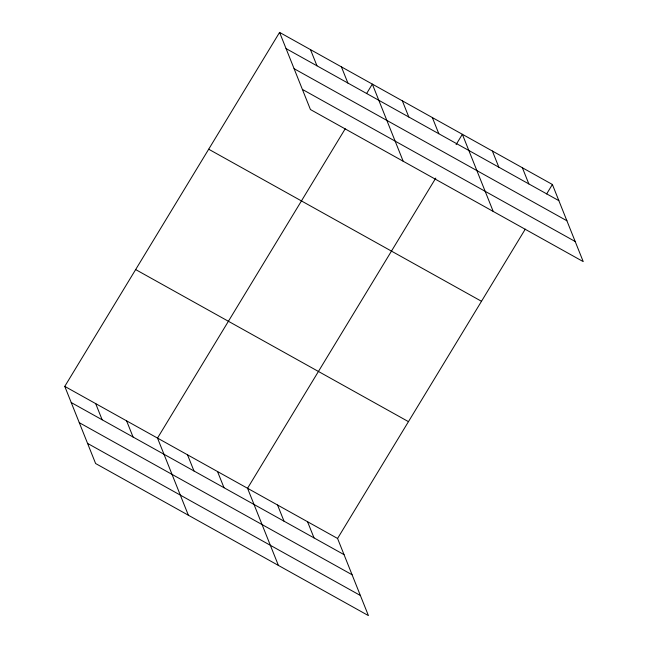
<?xml version="1.0" encoding="UTF-8"?>
<svg xmlns="http://www.w3.org/2000/svg" width="648" height="648" viewBox="0 0 648 648"><rect width="100%" height="100%" fill="white"/><g stroke="black" fill="none" stroke-linecap="round" stroke-linejoin="round"><path stroke-width="0.97" d="M64.768 386.386L337.567 538.464L368.42 615.6L95.612 463.523L64.768 386.386L279.58 32.4L552.388 184.478L583.232 261.614L310.433 109.536L279.58 32.4M345.23 128.774L157.513 438.089L188.366 515.225M366.598 93.555L372.333 84.11L403.186 161.247M435.772 178.103L247.544 488.276L278.397 565.412M456.103 144.601L462.356 134.29L493.209 211.426M337.567 538.464L525.277 229.141M546.653 193.93L552.388 184.478M286.051 48.576L558.851 200.653M294.095 68.688L566.903 220.774M302.389 89.416L575.189 241.501M208.688 149.218L481.496 301.296M135.651 269.568L408.459 421.645M71.231 402.554L344.031 554.639M79.275 422.674L352.083 574.752M87.569 443.402L360.369 595.48M522.377 167.751L528.841 183.927M492.367 151.024L498.839 167.192M432.354 117.563L438.818 133.739M402.343 100.837L408.815 117.004M341.415 66.874L347.887 83.041M310.497 49.637L316.969 65.804M307.557 521.737L314.029 537.905M277.546 505.003L284.018 521.178M217.534 471.55L223.997 487.717M187.523 454.823L193.995 470.991M126.595 420.852L133.067 437.027M95.685 403.623L102.149 419.791"/></g></svg>
